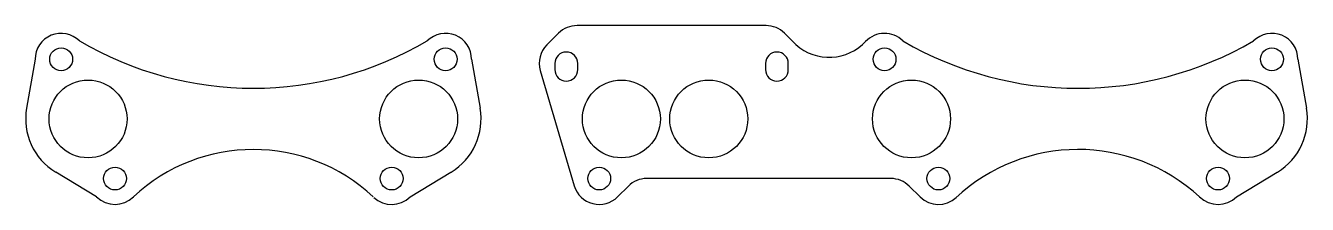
# Model space of a CAD drawing. Extents: x 257.5 to 282.1, y 189 to 192.5.
import ezdxf

# ---------------------------------------------------------------- set-up
doc = ezdxf.new("R2010")
doc.units = 0
doc.header["$MEASUREMENT"] = 0
doc.layers.add('CUT', color=13, linetype='CONTINUOUS')

msp = doc.modelspace()

# ---------------------------------------------------------------- linework, layer by layer
at = {"layer": 'CUT', "color": 7, "linetype": 'CONTINUOUS', "ltscale": 12}
for p, q in [((271.734, 192.496), (268.099, 192.496)), ((267.745, 192.35), (267.519, 192.124)), ((272.088, 192.35), (272.307, 192.131)), ((257.68, 191.846), (257.515, 190.902)), ((266.072, 191.846), (266.236, 190.902)), ((267.672, 191.766), (267.672, 191.646)), ((268.112, 191.646), (268.112, 191.766)), ((271.722, 191.766), (271.722, 191.646)), ((272.162, 191.646), (272.162, 191.766)), ((281.96, 191.846), (282.124, 190.902)), ((267.393, 191.63), (268.046, 189.405)), ((258.862, 189.193), (258.075, 189.67)), ((264.889, 189.193), (265.676, 189.67)), ((274.133, 189.546), (269.44, 189.546)), ((280.777, 189.193), (281.564, 189.67)), ((268.879, 189.193), (269.086, 189.4)), ((274.694, 189.193), (274.487, 189.4))]:
    msp.add_line(p, q, dxfattribs=at)
for centre, radius in [((258.18, 191.846), 0.22), ((265.572, 191.846), 0.22), ((274.012, 191.846), 0.22), ((281.46, 191.846), 0.22), ((258.698, 190.696), 0.75), ((265.054, 190.696), 0.75), ((268.952, 190.696), 0.75), ((270.632, 190.696), 0.75), ((274.53, 190.696), 0.75), ((280.942, 190.696), 0.75), ((259.216, 189.546), 0.22), ((264.536, 189.546), 0.22), ((268.526, 189.546), 0.22), ((275.048, 189.546), 0.22), ((280.424, 189.546), 0.22)]:
    msp.add_circle(centre, radius, dxfattribs=at)
for centre, radius, start, end in [((268.099, 191.996), 0.5, 90, 135), ((271.734, 191.996), 0.5, 45, 90), ((258.18, 191.846), 0.5, 45, 180), ((265.572, 191.846), 0.5, 0, 135), ((274.012, 191.846), 0.5, 45, 136.8386), ((281.46, 191.846), 0.5, 360, 495), ((261.876, 197.858), 6.571, 239.4267, 300.5733), ((267.873, 191.77), 0.5, 135, 196.3579), ((267.892, 191.766), 0.22, 0, 180), ((271.942, 191.766), 0.22, 0, 180), ((272.948, 192.844), 0.959, 228.0103, 317.7975), ((277.736, 197.96), 6.674, 239.6689, 300.3311), ((267.892, 191.646), 0.22, 180, 360), ((271.942, 191.646), 0.22, 180, 360), ((258.698, 190.696), 1.2, 170.1335, 238.7441), ((265.054, 190.696), 1.2, 301.2559, 369.8665), ((280.942, 190.696), 1.2, 301.2559, 369.8665), ((261.876, 186.738), 3.368, 46.7843, 133.2157), ((277.736, 186.667), 3.439, 47.2529, 133.2019), ((269.44, 189.046), 0.5, 90, 135), ((274.133, 189.046), 0.5, 45, 90), ((268.526, 189.546), 0.5, 196.3579, 315), ((259.216, 189.546), 0.5, 225, 315), ((264.536, 189.546), 0.5, 226.5537, 315), ((275.048, 189.546), 0.5, 225, 313.0366), ((280.424, 189.546), 0.5, 225, 315)]:
    msp.add_arc(centre, radius, start, end, dxfattribs=at)

doc.saveas('drawing.dxf')
